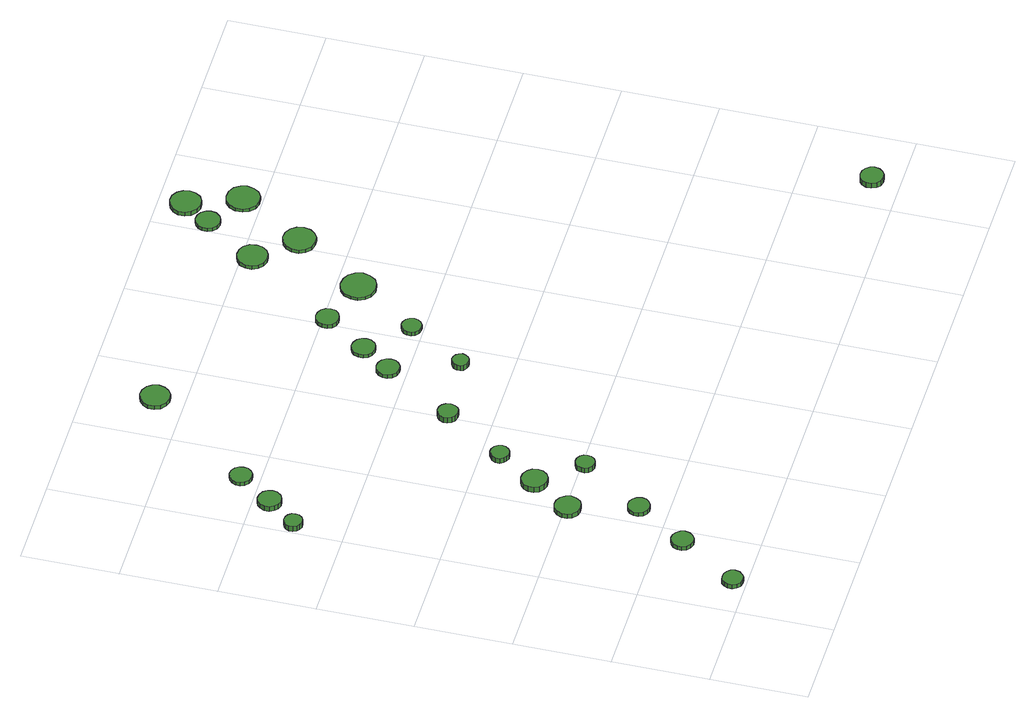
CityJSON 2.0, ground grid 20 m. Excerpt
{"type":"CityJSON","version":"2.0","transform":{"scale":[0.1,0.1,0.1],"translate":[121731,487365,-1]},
"CityObjects":{
"tree1":{"type":"SolitaryVegetationObject","attributes":{"function":"something"},"geometry":[{"type":"MultiSurface","lod":"1","boundaries":[[[0,1,2,3,4,5,6,7,8,9,10,11,12,13,14]],[[15,16,17,18,19,20,21,22,23,24,25,26,27,28,29]],[[0,29,28,1]],[[1,28,27,2]],[[2,27,26,3]],[[3,26,25,4]],[[4,25,24,5]],[[5,24,23,6]],[[6,23,22,7]],[[7,22,21,8]],[[8,21,20,9]],[[9,20,19,10]],[[10,19,18,11]],[[11,18,17,12]],[[12,17,16,13]],[[13,16,15,14]],[[14,15,29,0]]]}]},
"tree2":{"type":"SolitaryVegetationObject","attributes":{"function":"something"},"geometry":[{"type":"MultiSurface","lod":"1","boundaries":[[[30,31,32,33,34,35,36,37,38,39,40,41,42,43,44]],[[45,46,47,48,49,50,51,52,53,54,55,56,57,58,59]],[[30,59,58,31]],[[31,58,57,32]],[[32,57,56,33]],[[33,56,55,34]],[[34,55,54,35]],[[35,54,53,36]],[[36,53,52,37]],[[37,52,51,38]],[[38,51,50,39]],[[39,50,49,40]],[[40,49,48,41]],[[41,48,47,42]],[[42,47,46,43]],[[43,46,45,44]],[[44,45,59,30]]]}]},
"tree3":{"type":"SolitaryVegetationObject","attributes":{"function":"something"},"geometry":[{"type":"MultiSurface","lod":"1","boundaries":[[[60,61,62,63,64,65,66,67,68,69,70,71,72,73,74]],[[75,76,77,78,79,80,81,82,83,84,85,86,87,88,89]],[[60,89,88,61]],[[61,88,87,62]],[[62,87,86,63]],[[63,86,85,64]],[[64,85,84,65]],[[65,84,83,66]],[[66,83,82,67]],[[67,82,81,68]],[[68,81,80,69]],[[69,80,79,70]],[[70,79,78,71]],[[71,78,77,72]],[[72,77,76,73]],[[73,76,75,74]],[[74,75,89,60]]]}]},
"tree4":{"type":"SolitaryVegetationObject","attributes":{"function":"something"},"geometry":[{"type":"MultiSurface","lod":"1","boundaries":[[[90,91,92,93,94,95,96,97,98,99,100,101,102,103,104]],[[105,106,107,108,109,110,111,112,113,114,115,116,117,118,119]],[[90,119,118,91]],[[91,118,117,92]],[[92,117,116,93]],[[93,116,115,94]],[[94,115,114,95]],[[95,114,113,96]],[[96,113,112,97]],[[97,112,111,98]],[[98,111,110,99]],[[99,110,109,100]],[[100,109,108,101]],[[101,108,107,102]],[[102,107,106,103]],[[103,106,105,104]],[[104,105,119,90]]]}]},
"tree5":{"type":"SolitaryVegetationObject","attributes":{"function":"something"},"geometry":[{"type":"MultiSurface","lod":"1","boundaries":[[[120,121,122,123,124,125,126,127,128,129,130,131,132,133,134]],[[135,136,137,138,139,140,141,142,143,144,145,146,147,148,149]],[[120,149,148,121]],[[121,148,147,122]],[[122,147,146,123]],[[123,146,145,124]],[[124,145,144,125]],[[125,144,143,126]],[[126,143,142,127]],[[127,142,141,128]],[[128,141,140,129]],[[129,140,139,130]],[[130,139,138,131]],[[131,138,137,132]],[[132,137,136,133]],[[133,136,135,134]],[[134,135,149,120]]]}]},
"tree6":{"type":"SolitaryVegetationObject","attributes":{"function":"something"},"geometry":[{"type":"MultiSurface","lod":"1","boundaries":[[[150,151,152,153,154,155,156,157,158,159,160,161,162,163,164]],[[165,166,167,168,169,170,171,172,173,174,175,176,177,178,179]],[[150,179,178,151]],[[151,178,177,152]],[[152,177,176,153]],[[153,176,175,154]],[[154,175,174,155]],[[155,174,173,156]],[[156,173,172,157]],[[157,172,171,158]],[[158,171,170,159]],[[159,170,169,160]],[[160,169,168,161]],[[161,168,167,162]],[[162,167,166,163]],[[163,166,165,164]],[[164,165,179,150]]]}]},
"tree7":{"type":"SolitaryVegetationObject","attributes":{"function":"something"},"geometry":[{"type":"MultiSurface","lod":"1","boundaries":[[[180,181,182,183,184,185,186,187,188,189,190,191,192,193,194]],[[195,196,197,198,199,200,201,202,203,204,205,206,207,208,209]],[[180,209,208,181]],[[181,208,207,182]],[[182,207,206,183]],[[183,206,205,184]],[[184,205,204,185]],[[185,204,203,186]],[[186,203,202,187]],[[187,202,201,188]],[[188,201,200,189]],[[189,200,199,190]],[[190,199,198,191]],[[191,198,197,192]],[[192,197,196,193]],[[193,196,195,194]],[[194,195,209,180]]]}]},
"tree8":{"type":"SolitaryVegetationObject","attributes":{"function":"something"},"geometry":[{"type":"MultiSurface","lod":"1","boundaries":[[[210,211,212,213,214,215,216,217,218,219,220,221,222,223,224]],[[225,226,227,228,229,230,231,232,233,234,235,236,237,238,239]],[[210,239,238,211]],[[211,238,237,212]],[[212,237,236,213]],[[213,236,235,214]],[[214,235,234,215]],[[215,234,233,216]],[[216,233,232,217]],[[217,232,231,218]],[[218,231,230,219]],[[219,230,229,220]],[[220,229,228,221]],[[221,228,227,222]],[[222,227,226,223]],[[223,226,225,224]],[[224,225,239,210]]]}]},
"tree9":{"type":"SolitaryVegetationObject","attributes":{"function":"something"},"geometry":[{"type":"MultiSurface","lod":"1","boundaries":[[[240,241,242,243,244,245,246,247,248,249,250,251,252,253,254]],[[255,256,257,258,259,260,261,262,263,264,265,266,267,268,269]],[[240,269,268,241]],[[241,268,267,242]],[[242,267,266,243]],[[243,266,265,244]],[[244,265,264,245]],[[245,264,263,246]],[[246,263,262,247]],[[247,262,261,248]],[[248,261,260,249]],[[249,260,259,250]],[[250,259,258,251]],[[251,258,257,252]],[[252,257,256,253]],[[253,256,255,254]],[[254,255,269,240]]]}]},
"tree10":{"type":"SolitaryVegetationObject","attributes":{"function":"something"},"geometry":[{"type":"MultiSurface","lod":"1","boundaries":[[[270,271,272,273,274,275,276,277,278,279,280,281,282,283,284]],[[285,286,287,288,289,290,291,292,293,294,295,296,297,298,299]],[[270,299,298,271]],[[271,298,297,272]],[[272,297,296,273]],[[273,296,295,274]],[[274,295,294,275]],[[275,294,293,276]],[[276,293,292,277]],[[277,292,291,278]],[[278,291,290,279]],[[279,290,289,280]],[[280,289,288,281]],[[281,288,287,282]],[[282,287,286,283]],[[283,286,285,284]],[[284,285,299,270]]]}]},
"tree11":{"type":"SolitaryVegetationObject","attributes":{"function":"something"},"geometry":[{"type":"MultiSurface","lod":"1","boundaries":[[[300,301,302,303,304,305,306,307,308,309,310,311,312,313,314]],[[315,316,317,318,319,320,321,322,323,324,325,326,327,328,329]],[[300,329,328,301]],[[301,328,327,302]],[[302,327,326,303]],[[303,326,325,304]],[[304,325,324,305]],[[305,324,323,306]],[[306,323,322,307]],[[307,322,321,308]],[[308,321,320,309]],[[309,320,319,310]],[[310,319,318,311]],[[311,318,317,312]],[[312,317,316,313]],[[313,316,315,314]],[[314,315,329,300]]]}]},
"tree12":{"type":"SolitaryVegetationObject","attributes":{"function":"something"},"geometry":[{"type":"MultiSurface","lod":"1","boundaries":[[[330,331,332,333,334,335,336,337,338,339,340,341,342,343,344]],[[345,346,347,348,349,350,351,352,353,354,355,356,357,358,359]],[[330,359,358,331]],[[331,358,357,332]],[[332,357,356,333]],[[333,356,355,334]],[[334,355,354,335]],[[335,354,353,336]],[[336,353,352,337]],[[337,352,351,338]],[[338,351,350,339]],[[339,350,349,340]],[[340,349,348,341]],[[341,348,347,342]],[[342,347,346,343]],[[343,346,345,344]],[[344,345,359,330]]]}]},
"tree13":{"type":"SolitaryVegetationObject","attributes":{"function":"something"},"geometry":[{"type":"MultiSurface","lod":"1","boundaries":[[[360,361,362,363,364,365,366,367,368,369,370,371,372,373,374]],[[375,376,377,378,379,380,381,382,383,384,385,386,387,388,389]],[[360,389,388,361]],[[361,388,387,362]],[[362,387,386,363]],[[363,386,385,364]],[[364,385,384,365]],[[365,384,383,366]],[[366,383,382,367]],[[367,382,381,368]],[[368,381,380,369]],[[369,380,379,370]],[[370,379,378,371]],[[371,378,377,372]],[[372,377,376,373]],[[373,376,375,374]],[[374,375,389,360]]]}]},
"tree14":{"type":"SolitaryVegetationObject","attributes":{"function":"something"},"geometry":[{"type":"MultiSurface","lod":"1","boundaries":[[[390,391,392,393,394,395,396,397,398,399,400,401,402,403,404]],[[405,406,407,408,409,410,411,412,413,414,415,416,417,418,419]],[[390,419,418,391]],[[391,418,417,392]],[[392,417,416,393]],[[393,416,415,394]],[[394,415,414,395]],[[395,414,413,396]],[[396,413,412,397]],[[397,412,411,398]],[[398,411,410,399]],[[399,410,409,400]],[[400,409,408,401]],[[401,408,407,402]],[[402,407,406,403]],[[403,406,405,404]],[[404,405,419,390]]]}]},
"tree15":{"type":"SolitaryVegetationObject","attributes":{"function":"something"},"geometry":[{"type":"MultiSurface","lod":"1","boundaries":[[[420,421,422,423,424,425,426,427,428,429,430,431,432,433,434]],[[435,436,437,438,439,440,441,442,443,444,445,446,447,448,449]],[[420,449,448,421]],[[421,448,447,422]],[[422,447,446,423]],[[423,446,445,424]],[[424,445,444,425]],[[425,444,443,426]],[[426,443,442,427]],[[427,442,441,428]],[[428,441,440,429]],[[429,440,439,430]],[[430,439,438,431]],[[431,438,437,432]],[[432,437,436,433]],[[433,436,435,434]],[[434,435,449,420]]]}]},
"tree16":{"type":"SolitaryVegetationObject","attributes":{"function":"something"},"geometry":[{"type":"MultiSurface","lod":"1","boundaries":[[[450,451,452,453,454,455,456,457,458,459,460,461,462,463,464]],[[465,466,467,468,469,470,471,472,473,474,475,476,477,478,479]],[[450,479,478,451]],[[451,478,477,452]],[[452,477,476,453]],[[453,476,475,454]],[[454,475,474,455]],[[455,474,473,456]],[[456,473,472,457]],[[457,472,471,458]],[[458,471,470,459]],[[459,470,469,460]],[[460,469,468,461]],[[461,468,467,462]],[[462,467,466,463]],[[463,466,465,464]],[[464,465,479,450]]]}]},
"tree17":{"type":"SolitaryVegetationObject","attributes":{"function":"something"},"geometry":[{"type":"MultiSurface","lod":"1","boundaries":[[[480,481,482,483,484,485,486,487,488,489,490,491,492,493,494]],[[495,496,497,498,499,500,501,502,503,504,505,506,507,508,509]],[[480,509,508,481]],[[481,508,507,482]],[[482,507,506,483]],[[483,506,505,484]],[[484,505,504,485]],[[485,504,503,486]],[[486,503,502,487]],[[487,502,501,488]],[[488,501,500,489]],[[489,500,499,490]],[[490,499,498,491]],[[491,498,497,492]],[[492,497,496,493]],[[493,496,495,494]],[[494,495,509,480]]]}]},
"tree18":{"type":"SolitaryVegetationObject","attributes":{"function":"something"},"geometry":[{"type":"MultiSurface","lod":"1","boundaries":[[[510,511,512,513,514,515,516,517,518,519,520,521,522,523,524]],[[525,526,527,528,529,530,531,532,533,534,535,536,537,538,539]],[[510,539,538,511]],[[511,538,537,512]],[[512,537,536,513]],[[513,536,535,514]],[[514,535,534,515]],[[515,534,533,516]],[[516,533,532,517]],[[517,532,531,518]],[[518,531,530,519]],[[519,530,529,520]],[[520,529,528,521]],[[521,528,527,522]],[[522,527,526,523]],[[523,526,525,524]],[[524,525,539,510]]]}]},
"tree19":{"type":"SolitaryVegetationObject","attributes":{"function":"something"},"geometry":[{"type":"MultiSurface","lod":"1","boundaries":[[[540,541,542,543,544,545,546,547,548,549,550,551,552,553,554]],[[555,556,557,558,559,560,561,562,563,564,565,566,567,568,569]],[[540,569,568,541]],[[541,568,567,542]],[[542,567,566,543]],[[543,566,565,544]],[[544,565,564,545]],[[545,564,563,546]],[[546,563,562,547]],[[547,562,561,548]],[[548,561,560,549]],[[549,560,559,550]],[[550,559,558,551]],[[551,558,557,552]],[[552,557,556,553]],[[553,556,555,554]],[[554,555,569,540]]]}]},
"tree20":{"type":"SolitaryVegetationObject","attributes":{"function":"something"},"geometry":[{"type":"MultiSurface","lod":"1","boundaries":[[[570,571,572,573,574,575,576,577,578,579,580,581,582,583,584]],[[585,586,587,588,589,590,591,592,593,594,595,596,597,598,599]],[[570,599,598,571]],[[571,598,597,572]],[[572,597,596,573]],[[573,596,595,574]],[[574,595,594,575]],[[575,594,593,576]],[[576,593,592,577]],[[577,592,591,578]],[[578,591,590,579]],[[579,590,589,580]],[[580,589,588,581]],[[581,588,587,582]],[[582,587,586,583]],[[583,586,585,584]],[[584,585,599,570]]]}]},
"tree21":{"type":"SolitaryVegetationObject","attributes":{"function":"something"},"geometry":[{"type":"MultiSurface","lod":"1","boundaries":[[[600,601,602,603,604,605,606,607,608,609,610,611,612,613,614]],[[615,616,617,618,619,620,621,622,623,624,625,626,627,628,629]],[[600,629,628,601]],[[601,628,627,602]],[[602,627,626,603]],[[603,626,625,604]],[[604,625,624,605]],[[605,624,623,606]],[[606,623,622,607]],[[607,622,621,608]],[[608,621,620,609]],[[609,620,619,610]],[[610,619,618,611]],[[611,618,617,612]],[[612,617,616,613]],[[613,616,615,614]],[[614,615,629,600]]]}]},
"tree22":{"type":"SolitaryVegetationObject","attributes":{"function":"something"},"geometry":[{"type":"MultiSurface","lod":"1","boundaries":[[[630,631,632,633,634,635,636,637,638,639,640,641,642,643,644]],[[645,646,647,648,649,650,651,652,653,654,655,656,657,658,659]],[[630,659,658,631]],[[631,658,657,632]],[[632,657,656,633]],[[633,656,655,634]],[[634,655,654,635]],[[635,654,653,636]],[[636,653,652,637]],[[637,652,651,638]],[[638,651,650,639]],[[639,650,649,640]],[[640,649,648,641]],[[641,648,647,642]],[[642,647,646,643]],[[643,646,645,644]],[[644,645,659,630]]]}]},
"tree23":{"type":"SolitaryVegetationObject","attributes":{"function":"something"},"geometry":[{"type":"MultiSurface","lod":"1","boundaries":[[[660,661,662,663,664,665,666,667,668,669,670,671,672,673,674]],[[675,676,677,678,679,680,681,682,683,684,685,686,687,688,689]],[[660,689,688,661]],[[661,688,687,662]],[[662,687,686,663]],[[663,686,685,664]],[[664,685,684,665]],[[665,684,683,666]],[[666,683,682,667]],[[667,682,681,668]],[[668,681,680,669]],[[669,680,679,670]],[[670,679,678,671]],[[671,678,677,672]],[[672,677,676,673]],[[673,676,675,674]],[[674,675,689,660]]]}]},
"tree24":{"type":"SolitaryVegetationObject","attributes":{"function":"something"},"geometry":[{"type":"MultiSurface","lod":"1","boundaries":[[[690,691,692,693,694,695,696,697,698,699,700,701,702,703,704]],[[705,706,707,708,709,710,711,712,713,714,715,716,717,718,719]],[[690,719,718,691]],[[691,718,717,692]],[[692,717,716,693]],[[693,716,715,694]],[[694,715,714,695]],[[695,714,713,696]],[[696,713,712,697]],[[697,712,711,698]],[[698,711,710,699]],[[699,710,709,700]],[[700,709,708,701]],[[701,708,707,702]],[[702,707,706,703]],[[703,706,705,704]],[[704,705,719,690]]]}]}
},
"vertices":[
[109,29,16],[107,38,16],[101,45,16],[94,49,16],[85,50,16],[76,48,16],[70,42,16],[66,33,16],[66,24,16],[70,16,16],[76,10,16],[85,8,16],[94,8,16],[101,13,16],[107,20,16],[107,20,6],[101,13,6],[94,8,6],[85,8,6],[76,10,6],[70,16,6],[66,24,6],[66,33,6],[70,42,6],[76,48,6],[85,50,6],[94,49,6],[101,45,6],[107,38,6],[109,29,6],
[194,153,15],[192,162,15],[186,170,15],[178,175,15],[169,176,15],[159,173,15],[152,167,15],[148,158,15],[148,148,15],[152,139,15],[159,133,15],[169,130,15],[178,131,15],[186,136,15],[192,144,15],[192,144,6],[186,136,6],[178,131,6],[169,130,6],[159,133,6],[152,139,6],[148,148,6],[148,158,6],[152,167,6],[159,173,6],[169,176,6],[178,175,6],[186,170,6],[192,162,6],[194,153,6],
[38,904,24],[37,912,24],[32,918,24],[25,922,24],[17,923,24],[10,920,24],[4,915,24],[1,908,24],[1,900,24],[4,893,24],[10,888,24],[17,885,24],[25,886,24],[32,890,24],[37,896,24],[37,896,11],[32,890,11],[25,886,11],[17,885,11],[10,888,11],[4,893,11],[1,900,11],[1,908,11],[4,915,11],[10,920,11],[17,923,11],[25,922,11],[32,918,11],[37,912,11],[38,904,11],
[266,260,15],[264,270,15],[258,277,15],[250,282,15],[241,283,15],[232,280,15],[225,274,15],[221,265,15],[221,256,15],[225,247,15],[232,241,15],[241,238,15],[250,239,15],[258,244,15],[264,251,15],[264,251,6],[258,244,6],[250,239,6],[241,238,6],[232,241,6],[225,247,6],[221,256,6],[221,265,6],[225,274,6],[232,280,6],[241,283,6],[250,282,6],[258,277,6],[264,270,6],[266,260,6],
[233,395,17],[230,406,17],[224,415,17],[214,421,17],[203,422,17],[193,419,17],[184,411,17],[180,401,17],[180,390,17],[184,380,17],[193,372,17],[203,369,17],[214,370,17],[224,375,17],[230,384,17],[230,384,6],[224,375,6],[214,370,6],[203,369,6],[193,372,6],[184,380,6],[180,390,6],[180,401,6],[184,411,6],[193,419,6],[203,422,6],[214,421,6],[224,415,6],[230,406,6],[233,395,6],
[97,966,19],[95,976,19],[89,984,19],[80,989,19],[70,990,19],[61,987,19],[54,980,19],[49,971,19],[49,961,19],[54,952,19],[61,945,19],[70,942,19],[80,943,19],[89,948,19],[95,956,19],[95,956,7],[89,948,7],[80,943,7],[70,942,7],[61,945,7],[54,952,7],[49,961,7],[49,971,7],[54,980,7],[61,987,7],[70,990,7],[80,989,7],[89,984,7],[95,976,7],[97,966,7],
[288,477,20],[286,488,20],[279,497,20],[269,503,20],[258,504,20],[248,501,20],[239,493,20],[235,483,20],[235,472,20],[239,462,20],[248,454,20],[258,451,20],[269,452,20],[279,457,20],[286,466,20],[286,466,7],[279,457,7],[269,452,7],[258,451,7],[248,454,7],[239,462,7],[235,472,7],[235,483,7],[239,493,7],[248,501,7],[258,504,7],[269,503,7],[279,497,7],[286,488,7],[288,477,7],
[151,1039,16],[150,1048,16],[144,1056,16],[136,1061,16],[126,1062,16],[117,1059,16],[110,1052,16],[106,1044,16],[106,1034,16],[110,1026,16],[117,1019,16],[126,1016,16],[136,1017,16],[144,1022,16],[150,1030,16],[150,1030,7],[144,1022,7],[136,1017,7],[126,1016,7],[117,1019,7],[110,1026,7],[106,1034,7],[106,1044,7],[110,1052,7],[117,1059,7],[126,1062,7],[136,1061,7],[144,1056,7],[150,1048,7],[151,1039,7],
[353,393,19],[352,401,19],[347,408,19],[340,412,19],[332,413,19],[324,410,19],[318,405,19],[315,397,19],[315,389,19],[318,382,19],[324,377,19],[332,374,19],[340,375,19],[347,379,19],[352,386,19],[352,386,7],[347,379,7],[340,375,7],[332,374,7],[324,377,7],[318,382,7],[315,389,7],[315,397,7],[318,405,7],[324,410,7],[332,413,7],[340,412,7],[347,408,7],[352,401,7],[353,393,7],
[333,562,24],[331,569,24],[326,576,24],[319,580,24],[311,581,24],[304,578,24],[298,573,24],[294,566,24],[294,557,24],[298,550,24],[304,545,24],[311,542,24],[319,543,24],[326,547,24],[331,554,24],[331,554,12],[326,547,12],[319,543,12],[311,542,12],[304,545,12],[298,550,12],[294,557,12],[294,566,12],[298,573,12],[304,578,12],[311,581,12],[319,580,12],[326,576,12],[331,569,12],[333,562,12],
[421,690,26],[419,699,26],[414,706,26],[407,710,26],[398,711,26],[389,708,26],[383,702,26],[379,694,26],[379,686,26],[383,678,26],[389,672,26],[398,669,26],[407,670,26],[414,674,26],[419,681,26],[419,681,13],[414,674,13],[407,670,13],[398,669,13],[389,672,13],[383,678,13],[379,686,13],[379,694,13],[383,702,13],[389,708,13],[398,711,13],[407,710,13],[414,706,13],[419,699,13],[421,690,13],
[338,1260,16],[335,1273,16],[328,1283,16],[317,1289,16],[304,1291,16],[292,1287,16],[282,1278,16],[277,1267,16],[277,1254,16],[282,1242,16],[292,1234,16],[304,1230,16],[317,1231,16],[328,1238,16],[335,1248,16],[335,1248,7],[328,1238,7],[317,1231,7],[304,1230,7],[292,1234,7],[282,1242,7],[277,1254,7],[277,1267,7],[282,1278,7],[292,1287,7],[304,1291,7],[317,1289,7],[328,1283,7],[335,1273,7],[338,1260,7],
[527,838,16],[525,848,16],[519,856,16],[510,861,16],[501,862,16],[491,859,16],[484,852,16],[480,843,16],[480,834,16],[484,825,16],[491,818,16],[501,815,16],[510,816,16],[519,821,16],[525,829,16],[525,829,7],[519,821,7],[510,816,7],[501,815,7],[491,818,7],[484,825,7],[480,834,7],[480,843,7],[484,852,7],[491,859,7],[501,862,7],[510,861,7],[519,856,7],[525,848,7],[527,838,7],
[571,705,22],[569,712,22],[565,717,22],[559,721,22],[552,722,22],[545,719,22],[539,715,22],[536,708,22],[536,701,22],[539,694,22],[545,690,22],[552,687,22],[559,688,22],[565,692,22],[569,698,22],[569,698,9],[565,692,9],[559,688,9],[552,687,9],[545,690,9],[539,694,9],[536,701,9],[536,708,9],[539,715,9],[545,719,9],[552,722,9],[559,721,9],[565,717,9],[569,712,9],[571,705,9],
[573,900,15],[571,910,15],[565,918,15],[556,923,15],[546,925,15],[536,921,15],[529,915,15],[525,905,15],[525,895,15],[529,886,15],[536,879,15],[546,876,15],[556,877,15],[565,882,15],[571,891,15],[571,891,7],[565,882,7],[556,877,7],[546,876,7],[536,879,7],[529,886,7],[525,895,7],[525,905,7],[529,915,7],[536,921,7],[546,925,7],[556,923,7],[565,918,7],[571,910,7],[573,900,7],
[652,824,16],[650,833,16],[645,840,16],[637,844,16],[629,845,16],[621,842,16],[614,836,16],[611,829,16],[611,820,16],[614,812,16],[621,806,16],[629,804,16],[637,804,16],[645,809,16],[650,816,16],[650,816,7],[645,809,7],[637,804,7],[629,804,7],[621,806,7],[614,812,7],[611,820,7],[611,829,7],[614,836,7],[621,842,7],[629,845,7],[637,844,7],[645,840,7],[650,833,7],[652,824,7],
[637,990,16],[635,1000,16],[629,1008,16],[620,1013,16],[611,1014,16],[601,1011,16],[594,1004,16],[590,995,16],[590,985,16],[594,976,16],[601,970,16],[611,967,16],[620,968,16],[629,973,16],[635,980,16],[635,980,7],[629,973,7],[620,968,7],[611,967,7],[601,970,7],[594,976,7],[590,985,7],[590,995,7],[594,1004,7],[601,1011,7],[611,1014,7],[620,1013,7],[629,1008,7],[635,1000,7],[637,990,7],
[755,955,14],[751,970,14],[743,982,14],[730,989,14],[715,991,14],[700,986,14],[689,976,14],[683,962,14],[683,947,14],[689,934,14],[700,924,14],[715,919,14],[730,921,14],[743,928,14],[751,940,14],[751,940,7],[743,928,7],[730,921,7],[715,919,7],[700,924,7],[689,934,7],[683,947,7],[683,962,7],[689,976,7],[700,986,7],[715,991,7],[730,989,7],[743,982,7],[751,970,7],[755,955,7],
[778,1178,16],[776,1191,16],[768,1202,16],[757,1208,16],[744,1209,16],[732,1205,16],[722,1197,16],[717,1185,16],[717,1172,16],[722,1160,16],[732,1151,16],[744,1147,16],[757,1149,16],[768,1155,16],[776,1166,16],[776,1166,7],[768,1155,7],[757,1149,7],[744,1147,7],[732,1151,7],[722,1160,7],[717,1172,7],[717,1185,7],[722,1197,7],[732,1205,7],[744,1209,7],[757,1208,7],[768,1202,7],[776,1191,7],[778,1178,7],
[852,1101,15],[849,1115,15],[841,1126,15],[829,1133,15],[815,1135,15],[801,1130,15],[791,1121,15],[785,1108,15],[785,1094,15],[791,1081,15],[801,1072,15],[815,1068,15],[829,1069,15],[841,1076,15],[849,1087,15],[849,1087,7],[841,1076,7],[829,1069,7],[815,1068,7],[801,1072,7],[791,1081,7],[785,1094,7],[785,1108,7],[791,1121,7],[801,1130,7],[815,1135,7],[829,1133,7],[841,1126,7],[849,1115,7],[852,1101,7],
[851,1289,15],[849,1299,15],[842,1308,15],[833,1313,15],[823,1314,15],[813,1311,15],[805,1304,15],[801,1294,15],[801,1284,15],[805,1274,15],[813,1267,15],[823,1264,15],[833,1265,15],[842,1270,15],[849,1279,15],[849,1279,7],[842,1270,7],[833,1265,7],[823,1264,7],[813,1267,7],[805,1274,7],[801,1284,7],[801,1294,7],[805,1304,7],[813,1311,7],[823,1314,7],[833,1313,7],[842,1308,7],[849,1299,7],[851,1289,7],
[895,1344,17],[892,1357,17],[885,1368,17],[873,1375,17],[860,1376,17],[848,1372,17],[838,1363,17],[832,1351,17],[832,1338,17],[838,1326,17],[848,1317,17],[860,1313,17],[873,1314,17],[885,1321,17],[892,1332,17],[892,1332,7],[885,1321,7],[873,1314,7],[860,1313,7],[848,1317,7],[838,1326,7],[832,1338,7],[832,1351,7],[838,1363,7],[848,1372,7],[860,1376,7],[873,1375,7],[885,1368,7],[892,1357,7],[895,1344,7],
[939,1239,15],[936,1252,15],[928,1264,15],[915,1271,15],[901,1272,15],[888,1268,15],[877,1258,15],[872,1246,15],[872,1231,15],[877,1219,15],[888,1209,15],[901,1205,15],[915,1206,15],[928,1213,15],[936,1225,15],[936,1225,7],[928,1213,7],[915,1206,7],[901,1205,7],[888,1209,7],[877,1219,7],[872,1231,7],[872,1246,7],[877,1258,7],[888,1268,7],[901,1272,7],[915,1271,7],[928,1264,7],[936,1252,7],[939,1239,7],
[1289,56,31],[1287,65,31],[1281,73,31],[1273,78,31],[1263,79,31],[1253,76,31],[1246,70,31],[1242,61,31],[1242,51,31],[1246,41,31],[1253,35,31],[1263,32,31],[1273,33,31],[1281,38,31],[1287,46,31],[1287,46,18],[1281,38,18],[1273,33,18],[1263,32,18],[1253,35,18],[1246,41,18],[1242,51,18],[1242,61,18],[1246,70,18],[1253,76,18],[1263,79,18],[1273,78,18],[1281,73,18],[1287,65,18],[1289,56,18]
]}
